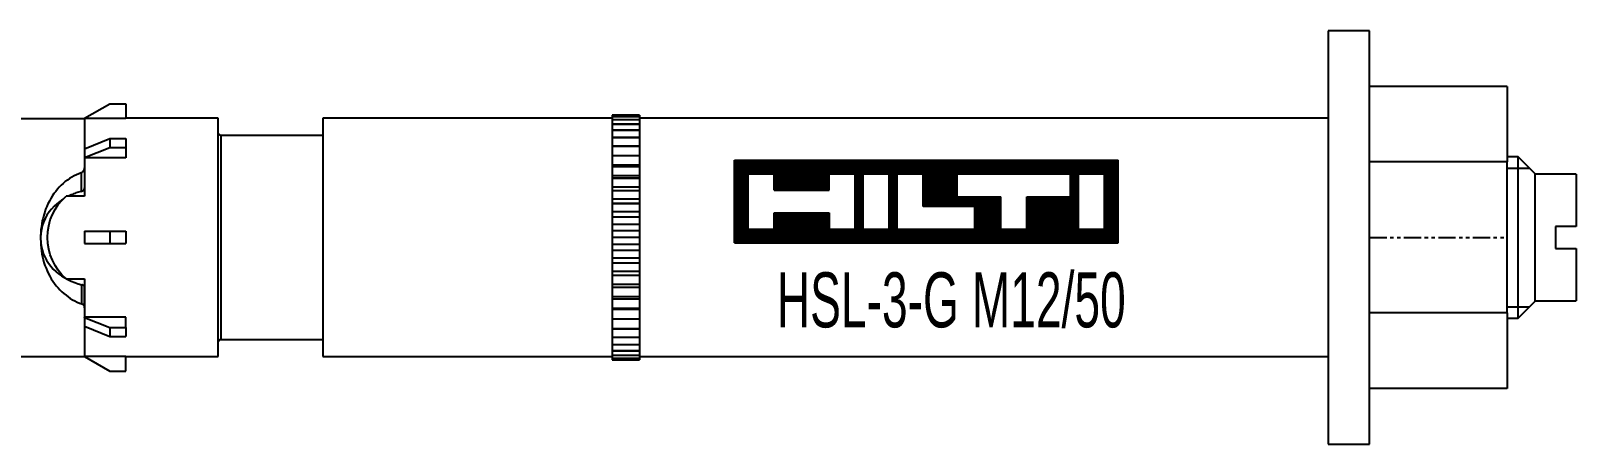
# Model space of a CAD drawing. Header units: millimetres. Extents: x 296 to 4896, y 152 to 3333.
# Drawn here: x 2863.7 to 2975.9, y 1316.5 to 1346.5 of the extents above; entities that cross this region are included whole.
import ezdxf
from ezdxf.enums import TextEntityAlignment as Align

# ---------------------------------------------------------------- set-up
doc = ezdxf.new("R2010")
doc.units = ezdxf.units.MM
doc.linetypes.add('DASHED', pattern=[0.25, 0.15625, -0.09375])
doc.linetypes.add('PHANTOM', pattern=[2.5, 1.25, -0.25, 0.25, -0.25, 0.25, -0.25])
for name, color, linetype in [('1', 1, 'DASHED'), ('10', 1, 'Continuous'), ('150', 7, 'Continuous'), ('3', 4, 'Continuous')]:
    doc.layers.add(name, color=color, linetype=linetype)
doc.styles.get("Standard").update_dxf_attribs({"font": 'arial.ttf'})

# ---------------------------------------------------------------- blocks, each defined once
blk = doc.blocks.new('HSL-3-G M12-50')
at = {"layer": '1', "color": 3, "linetype": 'Continuous'}
for p, q in [((0, 15), (-3, 15)), ((-3, 15), (-3, -15)), ((0, 0), (0, 15)), ((-93.3, 8.65), (-91.48, 9.7)), ((-91.48, 9.7), (-90.3, 9.7)), ((-90.3, 9.7), (-90.3, 8.64)), ((-90.3, 8.64), (-93.3, 8.64)), ((-93.3, 8.64), (-93.3, 6.43)), ((-93.3, 8.62), (-93.3, 5.06)), ((-83.6, 8.65), (-90.3, 8.65)), ((-83.6, 0), (-83.6, 8.65)), ((-55, 8.65), (-76, 8.65)), ((-76, 8.65), (-76, -8.65)), ((-55, 8.89), (-55, 8.89)), ((-53, 8.89), (-55, 8.89)), ((-55, 8.89), (-53, 8.89)), ((-55, 8.89), (-55, 8.78)), ((-55, 8.78), (-53, 8.78)), ((-55, 8.78), (-55, 8.77)), ((-53, 8.77), (-55, 8.77)), ((-55, 8.77), (-55, 8.56)), ((-55, 8.56), (-53, 8.56)), ((-55, 8.56), (-55, 8.55)), ((-53, 8.55), (-55, 8.55)), ((-55, 8.55), (-55, 8.24)), ((-55, 8.23), (-55, 8.22)), ((-55, 8.23), (-53, 8.23)), ((-55, 8.22), (-55, 7.9)), ((-53, 8.22), (-55, 8.22)), ((-53, 8.89), (-53, 8.89)), ((-53, 8.89), (-53, 8.78)), ((-53, 8.78), (-53, 8.77)), ((-53, 8.77), (-53, 8.56)), ((-3, 8.65), (-53, 8.65)), ((-53, 8.56), (-53, 8.55)), ((-53, 8.55), (-53, 8.24)), ((-53, 8.23), (-53, 8.22)), ((-53, 8.22), (-53, 7.9)), ((-93.3, 6.43), (-91.48, 7.18)), ((-91.48, 7.18), (-91.48, 6.54)), ((-91.48, 7.18), (-90.3, 7.18)), ((-90.3, 7.18), (-90.3, 6.54)), ((-76, 7.4), (-83.4, 7.4)), ((-55, 7.8), (-55, 7.78)), ((-55, 7.8), (-53, 7.8)), ((-53, 7.78), (-55, 7.78)), ((-55, 7.78), (-55, 7.45)), ((-55, 7.45), (-55, 7.27)), ((-55, 7.27), (-55, 7.25)), ((-55, 7.27), (-53, 7.27)), ((-53, 7.25), (-55, 7.25)), ((-55, 7.25), (-55, 6.91)), ((-55, 6.91), (-55, 6.64)), ((-53, 7.8), (-53, 7.78)), ((-53, 7.78), (-53, 7.45)), ((-53, 7.45), (-53, 7.27)), ((-53, 7.27), (-53, 7.25)), ((-53, 7.25), (-53, 6.91)), ((-53, 6.91), (-53, 6.64)), ((-93.3, 5.8), (-91.48, 6.54)), ((-93.3, 6.43), (-93.3, 5.8)), ((-93.3, 5.8), (-93.3, 5.79)), ((-90.3, 5.79), (-93.3, 5.79)), ((-93.3, 5.79), (-93.3, 3)), ((-91.48, 6.54), (-90.3, 6.54)), ((-90.3, 6.54), (-90.3, 5.79)), ((-55, 6.64), (-55, 6.63)), ((-55, 6.64), (-53, 6.64)), ((-55, 6.63), (-55, 6.29)), ((-53, 6.63), (-55, 6.63)), ((-55, 6.29), (-55, 5.94)), ((-55, 5.94), (-53, 5.94)), ((-55, 5.94), (-55, 5.92)), ((-55, 5.92), (-55, 5.58)), ((-53, 5.92), (-55, 5.92)), ((-53, 6.64), (-53, 6.63)), ((-53, 6.63), (-53, 6.29)), ((-53, 6.29), (-53, 5.94)), ((-53, 5.94), (-53, 5.92)), ((-53, 5.92), (-53, 5.58)), ((10.8, 5.85), (10, 5.85)), ((12, 4.65), (10.8, 5.85)), ((10.8, 0), (10.8, 5.85)), ((-55, 5.58), (-55, 5.2)), ((-53, 5.24), (-55, 5.24)), ((-55, 5.2), (-55, 5.16)), ((-55, 5.16), (-55, 5.14)), ((-55, 5.16), (-53, 5.16)), ((-55, 5.14), (-55, 4.81)), ((-53, 5.14), (-55, 5.14)), ((-55, 4.81), (-55, 4.39)), ((-53, 5.58), (-53, 5.2)), ((-53, 5.2), (-53, 5.16)), ((-53, 5.16), (-53, 5.14)), ((-53, 5.14), (-53, 4.81)), ((-53, 4.81), (-53, 4.39)), ((10, 5.04), (11.61, 5.04)), ((12, 4.65), (12, -4.65)), ((15, 4.6), (12, 4.6)), ((15, 4.6), (15, 0.8)), ((-53, 4.47), (-55, 4.47)), ((-55, 4.39), (-55, 4.32)), ((-55, 4.32), (-53, 4.32)), ((-55, 4.32), (-55, 4.29)), ((-55, 4.29), (-55, 3.97)), ((-53, 4.29), (-55, 4.29)), ((-55, 3.97), (-55, 3.53)), ((-53, 3.64), (-55, 3.64)), ((-55, 3.53), (-55, 3.42)), ((-55, 3.42), (-53, 3.42)), ((-55, 3.42), (-55, 3.39)), ((-55, 3.39), (-55, 3.09)), ((-53, 3.39), (-55, 3.39)), ((-53, 4.39), (-53, 4.32)), ((-53, 4.32), (-53, 4.29)), ((-53, 4.29), (-53, 3.97)), ((-53, 3.97), (-53, 3.53)), ((-53, 3.53), (-53, 3.42)), ((-53, 3.42), (-53, 3.39)), ((-53, 3.39), (-53, 3.09)), ((-93.3, 3), (-94.65, 3)), ((-55, 3.09), (-55, 2.62)), ((-53, 2.77), (-55, 2.77)), ((-55, 2.62), (-55, 2.48)), ((-55, 2.48), (-55, 2.45)), ((-55, 2.48), (-53, 2.48)), ((-55, 2.45), (-55, 2.16)), ((-53, 2.45), (-55, 2.45)), ((-53, 3.09), (-53, 2.62)), ((-53, 2.62), (-53, 2.48)), ((-53, 2.48), (-53, 2.45)), ((-53, 2.45), (-53, 2.16)), ((-55, 2.16), (-55, 1.68)), ((-53, 1.87), (-55, 1.87)), ((-55, 1.68), (-55, 1.5)), ((-55, 1.5), (-53, 1.5)), ((-55, 1.5), (-55, 1.48)), ((-53, 1.48), (-55, 1.48)), ((-55, 1.48), (-55, 1.21)), ((-55, 1.21), (-55, 0.72)), ((-53, 2.16), (-53, 1.68)), ((-53, 1.68), (-53, 1.5)), ((-53, 1.5), (-53, 1.48)), ((-53, 1.48), (-53, 1.21)), ((-53, 1.21), (-53, 0.72)), ((-93.3, 0.45), (-93.3, 0)), ((-93.3, 0.45), (-91.48, 0.45)), ((-93.3, 0), (-93.3, -0.45)), ((-91.48, 0.45), (-91.48, -0.45)), ((-91.48, 0.45), (-90.3, 0.45)), ((-90.3, 0.45), (-90.3, -0.45)), ((-83.6, -8.65), (-83.6, 0)), ((-53, 0.94), (-55, 0.94)), ((-55, 0.72), (-55, 0.51)), ((-55, 0.51), (-55, 0.49)), ((-55, 0.51), (-53, 0.51)), ((-55, 0.49), (-55, 0.25)), ((-53, 0.49), (-55, 0.49)), ((-55, 0.25), (-55, -0.25)), ((-53, 0), (-55, 0)), ((-53, 0.72), (-53, 0.51)), ((-53, 0.51), (-53, 0.49)), ((-53, 0.49), (-53, 0.25)), ((-53, 0.25), (-53, -0.25)), ((0, -15), (0, 0)), ((10.8, -5.85), (10.8, 0)), ((13.5, 0.8), (13.5, -0.8)), ((15, 0.8), (13.5, 0.8)), ((-93.3, -0.45), (-91.48, -0.45)), ((-91.48, -0.45), (-90.3, -0.45)), ((-55, -0.25), (-55, -0.49)), ((-55, -0.49), (-53, -0.49)), ((-55, -0.49), (-55, -0.51)), ((-53, -0.51), (-55, -0.51)), ((-55, -0.51), (-55, -0.72)), ((-55, -0.72), (-55, -1.21)), ((-53, -0.94), (-55, -0.94)), ((-53, -0.25), (-53, -0.49)), ((-53, -0.49), (-53, -0.51)), ((-53, -0.51), (-53, -0.72)), ((-53, -0.72), (-53, -1.21)), ((13.5, -0.8), (15, -0.8)), ((15, -0.8), (15, -4.6)), ((-55, -1.21), (-55, -1.48)), ((-55, -1.48), (-55, -1.5)), ((-55, -1.48), (-53, -1.48)), ((-55, -1.5), (-55, -1.68)), ((-53, -1.5), (-55, -1.5)), ((-55, -1.68), (-55, -2.16)), ((-53, -1.87), (-55, -1.87)), ((-55, -2.16), (-55, -2.45)), ((-53, -1.21), (-53, -1.48)), ((-53, -1.48), (-53, -1.5)), ((-53, -1.5), (-53, -1.68)), ((-53, -1.68), (-53, -2.16)), ((-53, -2.16), (-53, -2.45)), ((-94.65, -3), (-93.3, -3)), ((-93.3, -3), (-93.3, -5.79)), ((-55, -2.45), (-53, -2.45)), ((-55, -2.45), (-55, -2.48)), ((-53, -2.48), (-55, -2.48)), ((-55, -2.48), (-55, -2.62)), ((-55, -2.62), (-55, -3.09)), ((-53, -2.77), (-55, -2.77)), ((-55, -3.09), (-55, -3.39)), ((-53, -2.45), (-53, -2.48)), ((-53, -2.48), (-53, -2.62)), ((-53, -2.62), (-53, -3.09)), ((-53, -3.09), (-53, -3.39)), ((-55, -3.39), (-55, -3.42)), ((-55, -3.39), (-53, -3.39)), ((-55, -3.42), (-55, -3.53)), ((-53, -3.42), (-55, -3.42)), ((-55, -3.53), (-55, -3.97)), ((-53, -3.64), (-55, -3.64)), ((-55, -3.97), (-55, -4.29)), ((-55, -4.29), (-55, -4.32)), ((-55, -4.29), (-53, -4.29)), ((-53, -4.32), (-55, -4.32)), ((-55, -4.32), (-55, -4.39)), ((-55, -4.39), (-55, -4.81)), ((-53, -4.47), (-55, -4.47)), ((-53, -3.39), (-53, -3.42)), ((-53, -3.42), (-53, -3.53)), ((-53, -3.53), (-53, -3.97)), ((-53, -3.97), (-53, -4.29)), ((-53, -4.29), (-53, -4.32)), ((-53, -4.32), (-53, -4.39)), ((-53, -4.39), (-53, -4.81)), ((-93.3, -5.1), (-93.3, -8.65)), ((-55, -4.81), (-55, -5.14)), ((-55, -5.14), (-55, -5.16)), ((-55, -5.14), (-53, -5.14)), ((-55, -5.16), (-55, -5.2)), ((-53, -5.16), (-55, -5.16)), ((-55, -5.2), (-55, -5.58)), ((-53, -5.24), (-55, -5.24)), ((-55, -5.58), (-55, -5.92)), ((-53, -4.81), (-53, -5.14)), ((-53, -5.14), (-53, -5.16)), ((-53, -5.16), (-53, -5.2)), ((-53, -5.2), (-53, -5.58)), ((-53, -5.58), (-53, -5.92)), ((10, -5.04), (11.61, -5.04)), ((10.8, -5.85), (12, -4.65)), ((12, -4.6), (15, -4.6)), ((-93.3, -5.8), (-93.3, -5.79)), ((-90.3, -5.79), (-93.3, -5.79)), ((-93.3, -5.8), (-91.48, -6.54)), ((-93.3, -5.8), (-93.3, -6.43)), ((-93.3, -6.43), (-93.3, -8.64)), ((-93.3, -6.43), (-91.48, -7.18)), ((-91.48, -6.54), (-91.48, -7.18)), ((-91.48, -6.54), (-90.3, -6.54)), ((-90.3, -6.54), (-90.3, -5.79)), ((-90.3, -6.54), (-90.3, -7.18)), ((-55, -5.92), (-55, -5.94)), ((-55, -5.92), (-53, -5.92)), ((-55, -5.94), (-55, -6.29)), ((-53, -5.94), (-55, -5.94)), ((-55, -6.29), (-55, -6.63)), ((-55, -6.63), (-55, -6.64)), ((-55, -6.63), (-53, -6.63)), ((-53, -6.64), (-55, -6.64)), ((-55, -6.64), (-55, -6.91)), ((-53, -5.92), (-53, -5.94)), ((-53, -5.94), (-53, -6.29)), ((-53, -6.29), (-53, -6.63)), ((-53, -6.63), (-53, -6.64)), ((-53, -6.64), (-53, -6.91)), ((10, -5.85), (10.8, -5.85)), ((-91.48, -7.18), (-90.3, -7.18)), ((-83.4, -7.4), (-76, -7.4)), ((-55, -6.91), (-55, -7.25)), ((-55, -7.25), (-53, -7.25)), ((-55, -7.25), (-55, -7.27)), ((-53, -7.27), (-55, -7.27)), ((-55, -7.27), (-55, -7.45)), ((-55, -7.45), (-55, -7.78)), ((-55, -7.78), (-53, -7.78)), ((-55, -7.78), (-55, -7.8)), ((-53, -7.8), (-55, -7.8)), ((-53, -6.91), (-53, -7.25)), ((-53, -7.25), (-53, -7.27)), ((-53, -7.27), (-53, -7.45)), ((-53, -7.45), (-53, -7.78)), ((-53, -7.78), (-53, -7.8)), ((-123.3, -8.65), (-93.3, -8.65)), ((-93.3, -8.65), (-93.3, -8.64)), ((-90.3, -8.64), (-93.3, -8.64)), ((-93.3, -8.65), (-91.48, -9.7)), ((-90.3, -9.7), (-90.3, -8.64)), ((-90.3, -8.65), (-83.6, -8.65)), ((-76, -8.65), (-55, -8.65)), ((-55, -7.9), (-55, -8.22)), ((-55, -8.22), (-53, -8.22)), ((-55, -8.22), (-55, -8.23)), ((-53, -8.23), (-55, -8.23)), ((-55, -8.24), (-55, -8.55)), ((-55, -8.55), (-53, -8.55)), ((-55, -8.55), (-55, -8.56)), ((-53, -8.56), (-55, -8.56)), ((-55, -8.56), (-55, -8.77)), ((-55, -8.77), (-55, -8.78)), ((-55, -8.77), (-53, -8.77)), ((-55, -8.78), (-55, -8.89)), ((-53, -8.78), (-55, -8.78)), ((-55, -8.89), (-53, -8.89)), ((-53, -8.89), (-55, -8.89)), ((-55, -8.89), (-55, -8.89)), ((-53, -7.9), (-53, -8.22)), ((-53, -8.22), (-53, -8.23)), ((-53, -8.24), (-53, -8.55)), ((-53, -8.55), (-53, -8.56)), ((-53, -8.56), (-53, -8.77)), ((-53, -8.65), (-3, -8.65)), ((-53, -8.77), (-53, -8.78)), ((-53, -8.78), (-53, -8.89)), ((-53, -8.89), (-53, -8.89)), ((-91.48, -9.7), (-90.3, -9.7)), ((-3, -15), (0, -15))]:
    blk.add_line(p, q, dxfattribs=at)
at = {"layer": '1', "color": 1, "linetype": 'Continuous'}
blk.add_line((-83.4, 7.4), (-83.4, -7.4), dxfattribs=at)
at = {"layer": '1', "color": 3, "linetype": 'Continuous'}
for points in [[(-93.3, 8.62, 0), (-97.1, 8.62, 0), (-100.9, 8.62, 0)], [(-55, 8.24, 0), (-55, 8.24, 0), (-55, 8.23, 0)], [(-55, 7.9, 0), (-55, 7.85, 0), (-55, 7.8, 0)], [(-53, 8.24, 0), (-53, 8.24, 0), (-53, 8.23, 0)], [(-53, 7.9, 0), (-53, 7.85, 0), (-53, 7.8, 0)], [(-93.56, 4.7, 0), (-93.73, 4.63, 0), (-93.9, 4.55, 0), (-94.07, 4.47, 0), (-94.23, 4.38, 0), (-94.39, 4.28, 0), (-94.54, 4.17, 0), (-94.7, 4.06, 0), (-94.85, 3.93, 0), (-95, 3.79, 0), (-95.14, 3.65, 0), (-95.27, 3.5, 0), (-95.4, 3.34, 0), (-95.53, 3.18, 0), (-95.65, 3, 0), (-95.76, 2.82, 0), (-95.86, 2.64, 0), (-95.96, 2.45, 0), (-96.05, 2.25, 0), (-96.13, 2.05, 0), (-96.2, 1.84, 0), (-96.27, 1.63, 0), (-96.32, 1.41, 0), (-96.37, 1.2, 0), (-96.41, 0.99, 0), (-96.44, 0.77, 0), (-96.47, 0.56, 0), (-96.49, 0.34, 0), (-96.5, 0.12, 0), (-96.5, -0.1, 0), (-96.49, -0.32, 0), (-96.48, -0.54, 0), (-96.46, -0.76, 0), (-96.43, -0.97, 0), (-96.4, -1.19, 0), (-96.36, -1.4, 0), (-96.31, -1.61, 0), (-96.25, -1.82, 0), (-96.18, -2.03, 0), (-96.1, -2.23, 0), (-96.02, -2.43, 0), (-95.93, -2.63, 0), (-95.83, -2.82, 0), (-95.72, -3, 0), (-95.61, -3.18, 0), (-95.49, -3.35, 0), (-95.36, -3.51, 0), (-95.23, -3.66, 0), (-95.09, -3.81, 0), (-94.95, -3.95, 0), (-94.8, -4.08, 0), (-94.64, -4.2, 0), (-94.49, -4.32, 0), (-94.34, -4.42, 0), (-94.18, -4.52, 0), (-94.01, -4.6, 0), (-93.84, -4.69, 0), (-93.67, -4.76, 0), (-93.5, -4.83, 0)], [(-93.56, 4.7, 0), (-93.52, 4.72, 0), (-93.48, 4.74, 0), (-93.45, 4.76, 0), (-93.42, 4.79, 0), (-93.39, 4.82, 0), (-93.37, 4.85, 0), (-93.35, 4.89, 0), (-93.33, 4.92, 0), (-93.32, 4.95, 0), (-93.31, 4.99, 0), (-93.3, 5.03, 0), (-93.3, 5.06, 0)], [(-93.3, 5.06, 0), (-93.3, 4.33, 0), (-93.3, 3.6, 0)], [(-93.56, 3.34, 0), (-93.5, 3.36, 0), (-93.45, 3.38, 0), (-93.41, 3.41, 0), (-93.37, 3.44, 0), (-93.34, 3.48, 0), (-93.32, 3.52, 0), (-93.3, 3.56, 0), (-93.3, 3.6, 0)], [(-94.87, 2.78, 0), (-95.1, 2.62, 0), (-95.32, 2.45, 0), (-95.52, 2.27, 0), (-95.71, 2.06, 0), (-95.88, 1.85, 0), (-96.04, 1.62, 0), (-96.17, 1.37, 0), (-96.28, 1.11, 0), (-96.37, 0.84, 0), (-96.44, 0.57, 0), (-96.48, 0.28, 0), (-96.5, 0, 0)], [(-94.65, -3, 0), (-94.95, -2.71, 0), (-95.21, -2.38, 0), (-95.44, -2.03, 0), (-95.64, -1.66, 0), (-95.8, -1.26, 0), (-95.91, -0.85, 0), (-95.98, -0.43, 0), (-96, 0, 0), (-95.98, 0.43, 0), (-95.91, 0.85, 0), (-95.79, 1.27, 0), (-95.64, 1.66, 0), (-95.44, 2.04, 0), (-95.21, 2.39, 0), (-94.94, 2.71, 0), (-94.65, 3, 0)], [(-93.56, 3.34, 0), (-93.65, 3.32, 0), (-93.74, 3.29, 0), (-93.83, 3.26, 0), (-93.93, 3.23, 0), (-94.02, 3.2, 0), (-94.11, 3.16, 0), (-94.19, 3.13, 0), (-94.28, 3.09, 0), (-94.37, 3.05, 0), (-94.46, 3.01, 0)], [(-96.5, -0.08, 0), (-96.48, -0.36, 0), (-96.45, -0.63, 0), (-96.38, -0.9, 0), (-96.3, -1.16, 0), (-96.19, -1.41, 0), (-96.07, -1.65, 0), (-95.92, -1.87, 0), (-95.76, -2.09, 0), (-95.58, -2.29, 0), (-95.39, -2.47, 0), (-95.19, -2.64, 0), (-94.97, -2.79, 0), (-94.74, -2.93, 0), (-94.51, -3.06, 0), (-94.27, -3.17, 0), (-94.02, -3.27, 0), (-93.76, -3.36, 0), (-93.5, -3.43, 0)], [(-93.3, -3.62, 0), (-93.3, -3.6, 0), (-93.31, -3.58, 0), (-93.32, -3.55, 0), (-93.33, -3.53, 0), (-93.35, -3.51, 0), (-93.38, -3.49, 0), (-93.4, -3.47, 0), (-93.43, -3.46, 0), (-93.46, -3.44, 0), (-93.5, -3.43, 0)], [(-93.3, -5.1, 0), (-93.3, -4.36, 0), (-93.3, -3.62, 0)], [(-93.3, -5.1, 0), (-93.3, -5.07, 0), (-93.31, -5.04, 0), (-93.31, -5.02, 0), (-93.32, -4.99, 0), (-93.33, -4.96, 0), (-93.35, -4.94, 0), (-93.37, -4.92, 0), (-93.39, -4.89, 0), (-93.41, -4.87, 0), (-93.44, -4.86, 0), (-93.47, -4.84, 0), (-93.5, -4.83, 0)], [(-55, -7.8, 0), (-55, -7.85, 0), (-55, -7.9, 0)], [(-53, -7.8, 0), (-53, -7.85, 0), (-53, -7.9, 0)], [(-55, -8.23, 0), (-55, -8.24, 0), (-55, -8.24, 0)], [(-53, -8.23, 0), (-53, -8.24, 0), (-53, -8.24, 0)]]:
    blk.add_polyline3d(points, dxfattribs=at)
at = {"layer": '1', "color": 1, "linetype": 'Continuous'}
for points in [[(-93.56, 4.7, 0), (-93.56, 4.02, 0), (-93.56, 3.34, 0)], [(-93.5, -4.83, 0), (-93.5, -4.13, 0), (-93.5, -3.43, 0)]]:
    blk.add_polyline3d(points, dxfattribs=at)
at = {"layer": '1', "color": 3, "linetype": 'Continuous', "extrusion": (0, 0, -1)}
for centre, start, end in [((83.4, 7.6), 270, 0), ((83.4, -7.6), 0, 90)]:
    blk.add_arc(centre, 0.2, start, end, dxfattribs=at)
at = {"layer": '10'}
for p, q in [((-46.12, -0.39), (-46.12, 5.61)), ((-46.12, 5.61), (-18.24, 5.61)), ((-46.07, 5.61), (-46.07, -0.39)), ((-45.97, -0.39), (-45.97, 5.61)), ((-45.87, 5.61), (-45.87, -0.39)), ((-45.77, -0.39), (-45.77, 5.61)), ((-45.67, 5.61), (-45.67, -0.39)), ((-45.57, -0.39), (-45.57, 5.61)), ((-45.47, 5.61), (-45.47, -0.39)), ((-45.37, -0.39), (-45.37, 5.61)), ((-45.27, 5.61), (-45.27, -0.39)), ((-45.17, -0.39), (-45.17, 5.61)), ((-45.12, 0.61), (-45.12, 4.61)), ((-45.12, 4.61), (-43.24, 4.61)), ((-45.07, 5.61), (-45.07, 4.61)), ((-44.97, 4.61), (-44.97, 5.61)), ((-44.87, 5.61), (-44.87, 4.61)), ((-44.77, 4.61), (-44.77, 5.61)), ((-44.67, 5.61), (-44.67, 4.61)), ((-44.57, 4.61), (-44.57, 5.61)), ((-44.47, 5.61), (-44.47, 4.61)), ((-44.37, 4.61), (-44.37, 5.61)), ((-44.27, 5.61), (-44.27, 4.61)), ((-44.17, 4.61), (-44.17, 5.61)), ((-44.07, 5.61), (-44.07, 4.61)), ((-43.97, 4.61), (-43.97, 5.61)), ((-43.87, 5.61), (-43.87, 4.61)), ((-43.77, 4.61), (-43.77, 5.61)), ((-43.67, 5.61), (-43.67, 4.61)), ((-43.57, 4.61), (-43.57, 5.61)), ((-43.47, 5.61), (-43.47, 4.61)), ((-43.37, 4.61), (-43.37, 5.61)), ((-43.27, 5.61), (-43.27, 4.61)), ((-43.24, 3.43), (-43.24, 4.61)), ((-43.17, 3.43), (-43.17, 5.61)), ((-43.07, 5.61), (-43.07, 3.43)), ((-42.97, 3.43), (-42.97, 5.61)), ((-42.87, 5.61), (-42.87, 3.43)), ((-42.77, 3.43), (-42.77, 5.61)), ((-42.67, 5.61), (-42.67, 3.43)), ((-42.57, 3.43), (-42.57, 5.61)), ((-42.47, 5.61), (-42.47, 3.43)), ((-42.37, 3.43), (-42.37, 5.61)), ((-42.27, 5.61), (-42.27, 3.43)), ((-42.17, 3.43), (-42.17, 5.61)), ((-42.07, 5.61), (-42.07, 3.43)), ((-41.97, 3.43), (-41.97, 5.61)), ((-41.87, 5.61), (-41.87, 3.43)), ((-41.77, 3.43), (-41.77, 5.61)), ((-41.67, 5.61), (-41.67, 3.43)), ((-41.57, 3.43), (-41.57, 5.61)), ((-41.47, 5.61), (-41.47, 3.43)), ((-41.37, 3.43), (-41.37, 5.61)), ((-41.27, 5.61), (-41.27, 3.43)), ((-41.17, 3.43), (-41.17, 5.61)), ((-41.07, 5.61), (-41.07, 3.43)), ((-40.97, 3.43), (-40.97, 5.61)), ((-40.87, 5.61), (-40.87, 3.43)), ((-40.77, 3.43), (-40.77, 5.61)), ((-40.67, 5.61), (-40.67, 3.43)), ((-40.57, 3.43), (-40.57, 5.61)), ((-40.47, 5.61), (-40.47, 3.43)), ((-40.37, 3.43), (-40.37, 5.61)), ((-40.27, 5.61), (-40.27, 3.43)), ((-40.17, 3.43), (-40.17, 5.61)), ((-40.07, 5.61), (-40.07, 3.43)), ((-39.97, 3.43), (-39.97, 5.61)), ((-39.87, 5.61), (-39.87, 3.43)), ((-39.77, 3.43), (-39.77, 5.61)), ((-39.67, 5.61), (-39.67, 3.43)), ((-39.57, 3.43), (-39.57, 5.61)), ((-39.47, 5.61), (-39.47, 3.43)), ((-39.37, 3.43), (-39.37, 5.61)), ((-39.27, 5.61), (-39.27, 3.43)), ((-39.24, 4.61), (-37.36, 4.61)), ((-39.24, 3.43), (-39.24, 4.61)), ((-39.17, 4.61), (-39.17, 5.61)), ((-39.07, 5.61), (-39.07, 4.61)), ((-38.97, 4.61), (-38.97, 5.61)), ((-38.87, 5.61), (-38.87, 4.61)), ((-38.77, 4.61), (-38.77, 5.61)), ((-38.67, 5.61), (-38.67, 4.61)), ((-38.57, 4.61), (-38.57, 5.61)), ((-38.47, 5.61), (-38.47, 4.61)), ((-38.37, 4.61), (-38.37, 5.61)), ((-38.27, 5.61), (-38.27, 4.61)), ((-38.17, 4.61), (-38.17, 5.61)), ((-38.07, 5.61), (-38.07, 4.61)), ((-37.97, 4.61), (-37.97, 5.61)), ((-37.87, 5.61), (-37.87, 4.61)), ((-37.77, 4.61), (-37.77, 5.61)), ((-37.67, 5.61), (-37.67, 4.61)), ((-37.57, 4.61), (-37.57, 5.61)), ((-37.47, 5.61), (-37.47, 4.61)), ((-37.37, 4.61), (-37.37, 5.61)), ((-37.36, 0.61), (-37.36, 4.61)), ((-37.27, 5.61), (-37.27, -0.39)), ((-37.17, -0.39), (-37.17, 5.61)), ((-37.07, 5.61), (-37.07, -0.39)), ((-36.97, -0.39), (-36.97, 5.61)), ((-36.87, 5.61), (-36.87, -0.39)), ((-36.77, 4.61), (-36.77, 5.61)), ((-36.77, 4.61), (-34.89, 4.61)), ((-36.77, 0.61), (-36.77, 4.61)), ((-36.67, 5.61), (-36.67, 4.61)), ((-36.57, 4.61), (-36.57, 5.61)), ((-36.47, 5.61), (-36.47, 4.61)), ((-36.37, 4.61), (-36.37, 5.61)), ((-36.27, 5.61), (-36.27, 4.61)), ((-36.17, 4.61), (-36.17, 5.61)), ((-36.07, 5.61), (-36.07, 4.61)), ((-35.97, 4.61), (-35.97, 5.61)), ((-35.87, 5.61), (-35.87, 4.61)), ((-35.77, 4.61), (-35.77, 5.61)), ((-35.67, 5.61), (-35.67, 4.61)), ((-35.57, 4.61), (-35.57, 5.61)), ((-35.47, 5.61), (-35.47, 4.61)), ((-35.37, 4.61), (-35.37, 5.61)), ((-35.27, 5.61), (-35.27, 4.61)), ((-35.17, 4.61), (-35.17, 5.61)), ((-35.07, 5.61), (-35.07, 4.61)), ((-34.97, 4.61), (-34.97, 5.61)), ((-34.89, 0.61), (-34.89, 4.61)), ((-34.87, 5.61), (-34.87, -0.39)), ((-34.77, -0.39), (-34.77, 5.61)), ((-34.67, 5.61), (-34.67, -0.39)), ((-34.57, -0.39), (-34.57, 5.61)), ((-34.47, 5.61), (-34.47, -0.39)), ((-34.37, -0.39), (-34.37, 5.61)), ((-34.3, 4.61), (-32.42, 4.61)), ((-34.3, 0.61), (-34.3, 4.61)), ((-34.27, 5.61), (-34.27, 4.61)), ((-34.17, 4.61), (-34.17, 5.61)), ((-34.07, 5.61), (-34.07, 4.61)), ((-33.97, 4.61), (-33.97, 5.61)), ((-33.87, 5.61), (-33.87, 4.61)), ((-33.77, 4.61), (-33.77, 5.61)), ((-33.67, 5.61), (-33.67, 4.61)), ((-33.57, 4.61), (-33.57, 5.61)), ((-33.47, 5.61), (-33.47, 4.61)), ((-33.37, 4.61), (-33.37, 5.61)), ((-33.27, 5.61), (-33.27, 4.61)), ((-33.17, 4.61), (-33.17, 5.61)), ((-33.07, 5.61), (-33.07, 4.61)), ((-32.97, 4.61), (-32.97, 5.61)), ((-32.87, 5.61), (-32.87, 4.61)), ((-32.77, 4.61), (-32.77, 5.61)), ((-32.67, 5.61), (-32.67, 4.61)), ((-32.57, 4.61), (-32.57, 5.61)), ((-32.47, 5.61), (-32.47, 4.61)), ((-32.42, 2.26), (-32.42, 4.61)), ((-32.37, 2.26), (-32.37, 5.61)), ((-32.27, 5.61), (-32.27, 2.26)), ((-32.17, 2.26), (-32.17, 5.61)), ((-32.07, 5.61), (-32.07, 2.26)), ((-31.97, 2.26), (-31.97, 5.61)), ((-31.87, 5.61), (-31.87, 2.26)), ((-31.77, 2.26), (-31.77, 5.61)), ((-31.67, 5.61), (-31.67, 2.26)), ((-31.57, 2.26), (-31.57, 5.61)), ((-31.47, 5.61), (-31.47, 2.26)), ((-31.37, 2.26), (-31.37, 5.61)), ((-31.27, 5.61), (-31.27, 2.26)), ((-31.17, 2.26), (-31.17, 5.61)), ((-31.07, 5.61), (-31.07, 2.26)), ((-30.97, 2.26), (-30.97, 5.61)), ((-30.87, 5.61), (-30.87, 2.26)), ((-30.77, 2.26), (-30.77, 5.61)), ((-30.67, 5.61), (-30.67, 2.26)), ((-30.57, 2.26), (-30.57, 5.61)), ((-30.47, 5.61), (-30.47, 2.26)), ((-30.37, 2.26), (-30.37, 5.61)), ((-30.27, 5.61), (-30.27, 2.26)), ((-30.17, 2.26), (-30.17, 5.61)), ((-30.07, 5.61), (-30.07, 2.26)), ((-29.97, 2.26), (-29.97, 5.61)), ((-29.95, 4.61), (-21.71, 4.61)), ((-29.95, 2.96), (-29.95, 4.61)), ((-29.87, 5.61), (-29.87, 4.61)), ((-29.77, 4.61), (-29.77, 5.61)), ((-29.67, 5.61), (-29.67, 4.61)), ((-29.57, 4.61), (-29.57, 5.61)), ((-29.47, 5.61), (-29.47, 4.61)), ((-29.37, 4.61), (-29.37, 5.61)), ((-29.27, 5.61), (-29.27, 4.61)), ((-29.17, 4.61), (-29.17, 5.61)), ((-29.07, 5.61), (-29.07, 4.61)), ((-28.97, 4.61), (-28.97, 5.61)), ((-28.87, 5.61), (-28.87, 4.61)), ((-28.77, 4.61), (-28.77, 5.61)), ((-28.67, 5.61), (-28.67, 4.61)), ((-28.57, 4.61), (-28.57, 5.61)), ((-28.47, 5.61), (-28.47, 4.61)), ((-28.37, 4.61), (-28.37, 5.61)), ((-28.27, 5.61), (-28.27, 4.61)), ((-28.17, 4.61), (-28.17, 5.61)), ((-28.07, 5.61), (-28.07, 4.61)), ((-27.97, 4.61), (-27.97, 5.61)), ((-27.87, 5.61), (-27.87, 4.61)), ((-27.77, 4.61), (-27.77, 5.61)), ((-27.67, 5.61), (-27.67, 4.61)), ((-27.57, 4.61), (-27.57, 5.61)), ((-27.47, 5.61), (-27.47, 4.61)), ((-27.37, 4.61), (-27.37, 5.61)), ((-27.27, 5.61), (-27.27, 4.61)), ((-27.17, 4.61), (-27.17, 5.61)), ((-27.07, 5.61), (-27.07, 4.61)), ((-26.97, 4.61), (-26.97, 5.61)), ((-26.87, 5.61), (-26.87, 4.61)), ((-26.77, 4.61), (-26.77, 5.61)), ((-26.67, 5.61), (-26.67, 4.61)), ((-26.57, 4.61), (-26.57, 5.61)), ((-26.47, 5.61), (-26.47, 4.61)), ((-26.37, 4.61), (-26.37, 5.61)), ((-26.27, 5.61), (-26.27, 4.61)), ((-26.17, 4.61), (-26.17, 5.61)), ((-26.07, 5.61), (-26.07, 4.61)), ((-25.97, 4.61), (-25.97, 5.61)), ((-25.87, 5.61), (-25.87, 4.61)), ((-25.77, 4.61), (-25.77, 5.61)), ((-25.67, 5.61), (-25.67, 4.61)), ((-25.57, 4.61), (-25.57, 5.61)), ((-25.47, 5.61), (-25.47, 4.61)), ((-25.37, 4.61), (-25.37, 5.61)), ((-25.27, 5.61), (-25.27, 4.61)), ((-25.17, 4.61), (-25.17, 5.61)), ((-25.07, 5.61), (-25.07, 4.61)), ((-24.97, 4.61), (-24.97, 5.61)), ((-24.87, 5.61), (-24.87, 4.61)), ((-24.77, 4.61), (-24.77, 5.61)), ((-24.67, 5.61), (-24.67, 4.61)), ((-24.57, 4.61), (-24.57, 5.61)), ((-24.47, 5.61), (-24.47, 4.61)), ((-24.37, 4.61), (-24.37, 5.61)), ((-24.27, 5.61), (-24.27, 4.61)), ((-24.17, 4.61), (-24.17, 5.61)), ((-24.07, 5.61), (-24.07, 4.61)), ((-23.97, 4.61), (-23.97, 5.61)), ((-23.87, 5.61), (-23.87, 4.61)), ((-23.77, 4.61), (-23.77, 5.61)), ((-23.67, 5.61), (-23.67, 4.61)), ((-23.57, 4.61), (-23.57, 5.61)), ((-23.47, 5.61), (-23.47, 4.61)), ((-23.37, 4.61), (-23.37, 5.61)), ((-23.27, 5.61), (-23.27, 4.61)), ((-23.17, 4.61), (-23.17, 5.61)), ((-23.07, 5.61), (-23.07, 4.61)), ((-22.97, 4.61), (-22.97, 5.61)), ((-22.87, 5.61), (-22.87, 4.61)), ((-22.77, 4.61), (-22.77, 5.61)), ((-22.67, 5.61), (-22.67, 4.61)), ((-22.57, 4.61), (-22.57, 5.61)), ((-22.47, 5.61), (-22.47, 4.61)), ((-22.37, 4.61), (-22.37, 5.61)), ((-22.27, 5.61), (-22.27, 4.61)), ((-22.17, 4.61), (-22.17, 5.61)), ((-22.07, 5.61), (-22.07, 4.61)), ((-21.97, 4.61), (-21.97, 5.61)), ((-21.87, 5.61), (-21.87, 4.61)), ((-21.77, 4.61), (-21.77, 5.61)), ((-21.71, 2.96), (-21.71, 4.61)), ((-21.67, 5.61), (-21.67, -0.39)), ((-21.57, -0.39), (-21.57, 5.61)), ((-21.47, 5.61), (-21.47, -0.39)), ((-21.37, -0.39), (-21.37, 5.61)), ((-21.27, 5.61), (-21.27, -0.39)), ((-21.17, -0.39), (-21.17, 5.61)), ((-21.12, 4.61), (-19.24, 4.61)), ((-21.12, 0.61), (-21.12, 4.61)), ((-21.07, 5.61), (-21.07, 4.61)), ((-20.97, 4.61), (-20.97, 5.61)), ((-20.87, 5.61), (-20.87, 4.61)), ((-20.77, 4.61), (-20.77, 5.61)), ((-20.67, 5.61), (-20.67, 4.61)), ((-20.57, 4.61), (-20.57, 5.61)), ((-20.47, 5.61), (-20.47, 4.61)), ((-20.37, 4.61), (-20.37, 5.61)), ((-20.27, 5.61), (-20.27, 4.61)), ((-20.17, 4.61), (-20.17, 5.61)), ((-20.07, 5.61), (-20.07, 4.61)), ((-19.97, 4.61), (-19.97, 5.61)), ((-19.87, 5.61), (-19.87, 4.61)), ((-19.77, 4.61), (-19.77, 5.61)), ((-19.67, 5.61), (-19.67, 4.61)), ((-19.57, 4.61), (-19.57, 5.61)), ((-19.47, 5.61), (-19.47, 4.61)), ((-19.37, 4.61), (-19.37, 5.61)), ((-19.27, 5.61), (-19.27, 4.61)), ((-19.24, 0.61), (-19.24, 4.61)), ((-19.17, -0.39), (-19.17, 5.61)), ((-19.07, 5.61), (-19.07, -0.39)), ((-18.97, -0.39), (-18.97, 5.61)), ((-18.87, 5.61), (-18.87, -0.39)), ((-18.77, -0.39), (-18.77, 5.61)), ((-18.67, 5.61), (-18.67, -0.39)), ((-18.57, -0.39), (-18.57, 5.61)), ((-18.47, 5.61), (-18.47, -0.39)), ((-18.37, -0.39), (-18.37, 5.61)), ((-18.27, 5.61), (-18.27, -0.39)), ((-18.24, -0.39), (-18.24, 5.61)), ((-43.24, 3.43), (-39.24, 3.43)), ((-28.65, 2.26), (-32.42, 2.26)), ((-29.95, 2.96), (-26.77, 2.96)), ((-29.87, 2.96), (-29.87, 2.26)), ((-29.77, 2.26), (-29.77, 2.96)), ((-29.67, 2.96), (-29.67, 2.26)), ((-29.57, 2.26), (-29.57, 2.96)), ((-29.47, 2.96), (-29.47, 2.26)), ((-29.37, 2.26), (-29.37, 2.96)), ((-29.27, 2.96), (-29.27, 2.26)), ((-29.17, 2.26), (-29.17, 2.96)), ((-29.07, 2.96), (-29.07, 2.26)), ((-28.97, 2.26), (-28.97, 2.96)), ((-28.87, 2.96), (-28.87, 2.26)), ((-28.77, 2.26), (-28.77, 2.96)), ((-28.67, 2.96), (-28.67, 2.26)), ((-28.65, 0.61), (-28.65, 2.26)), ((-28.57, -0.39), (-28.57, 2.96)), ((-28.47, 2.96), (-28.47, -0.39)), ((-28.37, -0.39), (-28.37, 2.96)), ((-28.27, 2.96), (-28.27, -0.39)), ((-28.17, -0.39), (-28.17, 2.96)), ((-28.07, 2.96), (-28.07, -0.39)), ((-27.97, -0.39), (-27.97, 2.96)), ((-27.87, 2.96), (-27.87, -0.39)), ((-27.77, -0.39), (-27.77, 2.96)), ((-27.67, 2.96), (-27.67, -0.39)), ((-27.57, -0.39), (-27.57, 2.96)), ((-27.47, 2.96), (-27.47, -0.39)), ((-27.37, -0.39), (-27.37, 2.96)), ((-27.27, 2.96), (-27.27, -0.39)), ((-27.17, -0.39), (-27.17, 2.96)), ((-27.07, 2.96), (-27.07, -0.39)), ((-26.97, -0.39), (-26.97, 2.96)), ((-26.87, 2.96), (-26.87, -0.39)), ((-26.77, 0.61), (-26.77, 2.96)), ((-24.89, 0.61), (-24.89, 2.96)), ((-24.89, 2.96), (-21.71, 2.96)), ((-24.87, 2.96), (-24.87, -0.39)), ((-24.77, -0.39), (-24.77, 2.96)), ((-24.67, 2.96), (-24.67, -0.39)), ((-24.57, -0.39), (-24.57, 2.96)), ((-24.47, 2.96), (-24.47, -0.39)), ((-24.37, -0.39), (-24.37, 2.96)), ((-24.27, 2.96), (-24.27, -0.39)), ((-24.17, -0.39), (-24.17, 2.96)), ((-24.07, 2.96), (-24.07, -0.39)), ((-23.97, -0.39), (-23.97, 2.96)), ((-23.87, 2.96), (-23.87, -0.39)), ((-23.77, -0.39), (-23.77, 2.96)), ((-23.67, 2.96), (-23.67, -0.39)), ((-23.57, -0.39), (-23.57, 2.96)), ((-23.47, 2.96), (-23.47, -0.39)), ((-23.37, -0.39), (-23.37, 2.96)), ((-23.27, 2.96), (-23.27, -0.39)), ((-23.17, -0.39), (-23.17, 2.96)), ((-23.07, 2.96), (-23.07, -0.39)), ((-22.97, -0.39), (-22.97, 2.96)), ((-22.87, 2.96), (-22.87, -0.39)), ((-22.77, -0.39), (-22.77, 2.96)), ((-22.67, 2.96), (-22.67, -0.39)), ((-22.57, -0.39), (-22.57, 2.96)), ((-22.47, 2.96), (-22.47, -0.39)), ((-22.37, -0.39), (-22.37, 2.96)), ((-22.27, 2.96), (-22.27, -0.39)), ((-22.17, -0.39), (-22.17, 2.96)), ((-22.07, 2.96), (-22.07, -0.39)), ((-21.97, -0.39), (-21.97, 2.96)), ((-21.87, 2.96), (-21.87, -0.39)), ((-21.77, -0.39), (-21.77, 2.96)), ((-43.24, 0.61), (-43.24, 1.78)), ((-43.24, 1.78), (-39.24, 1.78)), ((-43.17, -0.39), (-43.17, 1.78)), ((-43.07, 1.78), (-43.07, -0.39)), ((-42.97, -0.39), (-42.97, 1.78)), ((-42.87, 1.78), (-42.87, -0.39)), ((-42.77, -0.39), (-42.77, 1.78)), ((-42.67, 1.78), (-42.67, -0.39)), ((-42.57, -0.39), (-42.57, 1.78)), ((-42.47, 1.78), (-42.47, -0.39)), ((-42.37, -0.39), (-42.37, 1.78)), ((-42.27, 1.78), (-42.27, -0.39)), ((-42.17, -0.39), (-42.17, 1.78)), ((-42.07, 1.78), (-42.07, -0.39)), ((-41.97, -0.39), (-41.97, 1.78)), ((-41.87, 1.78), (-41.87, -0.39)), ((-41.77, -0.39), (-41.77, 1.78)), ((-41.67, 1.78), (-41.67, -0.39)), ((-41.57, -0.39), (-41.57, 1.78)), ((-41.47, 1.78), (-41.47, -0.39)), ((-41.37, -0.39), (-41.37, 1.78)), ((-41.27, 1.78), (-41.27, -0.39)), ((-41.17, -0.39), (-41.17, 1.78)), ((-41.07, 1.78), (-41.07, -0.39)), ((-40.97, -0.39), (-40.97, 1.78)), ((-40.87, 1.78), (-40.87, -0.39)), ((-40.77, -0.39), (-40.77, 1.78)), ((-40.67, 1.78), (-40.67, -0.39)), ((-40.57, -0.39), (-40.57, 1.78)), ((-40.47, 1.78), (-40.47, -0.39)), ((-40.37, -0.39), (-40.37, 1.78)), ((-40.27, 1.78), (-40.27, -0.39)), ((-40.17, -0.39), (-40.17, 1.78)), ((-40.07, 1.78), (-40.07, -0.39)), ((-39.97, -0.39), (-39.97, 1.78)), ((-39.87, 1.78), (-39.87, -0.39)), ((-39.77, -0.39), (-39.77, 1.78)), ((-39.67, 1.78), (-39.67, -0.39)), ((-39.57, -0.39), (-39.57, 1.78)), ((-39.47, 1.78), (-39.47, -0.39)), ((-39.37, -0.39), (-39.37, 1.78)), ((-39.27, 1.78), (-39.27, -0.39)), ((-39.24, 1.78), (-39.24, 0.61)), ((-45.12, 0.61), (-43.24, 0.61)), ((-45.07, 0.61), (-45.07, -0.39)), ((-44.97, -0.39), (-44.97, 0.61)), ((-44.87, 0.61), (-44.87, -0.39)), ((-44.77, -0.39), (-44.77, 0.61)), ((-44.67, 0.61), (-44.67, -0.39)), ((-44.57, -0.39), (-44.57, 0.61)), ((-44.47, 0.61), (-44.47, -0.39)), ((-44.37, -0.39), (-44.37, 0.61)), ((-44.27, 0.61), (-44.27, -0.39)), ((-44.17, -0.39), (-44.17, 0.61)), ((-44.07, 0.61), (-44.07, -0.39)), ((-43.97, -0.39), (-43.97, 0.61)), ((-43.87, 0.61), (-43.87, -0.39)), ((-43.77, -0.39), (-43.77, 0.61)), ((-43.67, 0.61), (-43.67, -0.39)), ((-43.57, -0.39), (-43.57, 0.61)), ((-43.47, 0.61), (-43.47, -0.39)), ((-43.37, -0.39), (-43.37, 0.61)), ((-43.27, 0.61), (-43.27, -0.39)), ((-39.24, 0.61), (-37.36, 0.61)), ((-39.17, -0.39), (-39.17, 0.61)), ((-39.07, 0.61), (-39.07, -0.39)), ((-38.97, -0.39), (-38.97, 0.61)), ((-38.87, 0.61), (-38.87, -0.39)), ((-38.77, -0.39), (-38.77, 0.61)), ((-38.67, 0.61), (-38.67, -0.39)), ((-38.57, -0.39), (-38.57, 0.61)), ((-38.47, 0.61), (-38.47, -0.39)), ((-38.37, -0.39), (-38.37, 0.61)), ((-38.27, 0.61), (-38.27, -0.39)), ((-38.17, -0.39), (-38.17, 0.61)), ((-38.07, 0.61), (-38.07, -0.39)), ((-37.97, -0.39), (-37.97, 0.61)), ((-37.87, 0.61), (-37.87, -0.39)), ((-37.77, -0.39), (-37.77, 0.61)), ((-37.67, 0.61), (-37.67, -0.39)), ((-37.57, -0.39), (-37.57, 0.61)), ((-37.47, 0.61), (-37.47, -0.39)), ((-37.37, -0.39), (-37.37, 0.61)), ((-36.77, -0.39), (-36.77, 0.61)), ((-36.77, 0.61), (-34.89, 0.61)), ((-36.67, 0.61), (-36.67, -0.39)), ((-36.57, -0.39), (-36.57, 0.61)), ((-36.47, 0.61), (-36.47, -0.39)), ((-36.37, -0.39), (-36.37, 0.61)), ((-36.27, 0.61), (-36.27, -0.39)), ((-36.17, -0.39), (-36.17, 0.61)), ((-36.07, 0.61), (-36.07, -0.39)), ((-35.97, -0.39), (-35.97, 0.61)), ((-35.87, 0.61), (-35.87, -0.39)), ((-35.77, -0.39), (-35.77, 0.61)), ((-35.67, 0.61), (-35.67, -0.39)), ((-35.57, -0.39), (-35.57, 0.61)), ((-35.47, 0.61), (-35.47, -0.39)), ((-35.37, -0.39), (-35.37, 0.61)), ((-35.27, 0.61), (-35.27, -0.39)), ((-35.17, -0.39), (-35.17, 0.61)), ((-35.07, 0.61), (-35.07, -0.39)), ((-34.97, -0.39), (-34.97, 0.61)), ((-34.3, 0.61), (-28.65, 0.61)), ((-34.27, 0.61), (-34.27, -0.39)), ((-34.17, -0.39), (-34.17, 0.61)), ((-34.07, 0.61), (-34.07, -0.39)), ((-33.97, -0.39), (-33.97, 0.61)), ((-33.87, 0.61), (-33.87, -0.39)), ((-33.77, -0.39), (-33.77, 0.61)), ((-33.67, 0.61), (-33.67, -0.39)), ((-33.57, -0.39), (-33.57, 0.61)), ((-33.47, 0.61), (-33.47, -0.39)), ((-33.37, -0.39), (-33.37, 0.61)), ((-33.27, 0.61), (-33.27, -0.39)), ((-33.17, -0.39), (-33.17, 0.61)), ((-33.07, 0.61), (-33.07, -0.39)), ((-32.97, -0.39), (-32.97, 0.61)), ((-32.87, 0.61), (-32.87, -0.39)), ((-32.77, -0.39), (-32.77, 0.61)), ((-32.67, 0.61), (-32.67, -0.39)), ((-32.57, -0.39), (-32.57, 0.61)), ((-32.47, 0.61), (-32.47, -0.39)), ((-32.37, -0.39), (-32.37, 0.61)), ((-32.27, 0.61), (-32.27, -0.39)), ((-32.17, -0.39), (-32.17, 0.61)), ((-32.07, 0.61), (-32.07, -0.39)), ((-31.97, -0.39), (-31.97, 0.61)), ((-31.87, 0.61), (-31.87, -0.39)), ((-31.77, -0.39), (-31.77, 0.61)), ((-31.67, 0.61), (-31.67, -0.39)), ((-31.57, -0.39), (-31.57, 0.61)), ((-31.47, 0.61), (-31.47, -0.39)), ((-31.37, -0.39), (-31.37, 0.61)), ((-31.27, 0.61), (-31.27, -0.39)), ((-31.17, -0.39), (-31.17, 0.61)), ((-31.07, 0.61), (-31.07, -0.39)), ((-30.97, -0.39), (-30.97, 0.61)), ((-30.87, 0.61), (-30.87, -0.39)), ((-30.77, -0.39), (-30.77, 0.61)), ((-30.67, 0.61), (-30.67, -0.39)), ((-30.57, -0.39), (-30.57, 0.61)), ((-30.47, 0.61), (-30.47, -0.39)), ((-30.37, -0.39), (-30.37, 0.61)), ((-30.27, 0.61), (-30.27, -0.39)), ((-30.17, -0.39), (-30.17, 0.61)), ((-30.07, 0.61), (-30.07, -0.39)), ((-29.97, -0.39), (-29.97, 0.61)), ((-29.87, 0.61), (-29.87, -0.39)), ((-29.77, -0.39), (-29.77, 0.61)), ((-29.67, 0.61), (-29.67, -0.39)), ((-29.57, -0.39), (-29.57, 0.61)), ((-29.47, 0.61), (-29.47, -0.39)), ((-29.37, -0.39), (-29.37, 0.61)), ((-29.27, 0.61), (-29.27, -0.39)), ((-29.17, -0.39), (-29.17, 0.61)), ((-29.07, 0.61), (-29.07, -0.39)), ((-28.97, -0.39), (-28.97, 0.61)), ((-28.87, 0.61), (-28.87, -0.39)), ((-28.77, -0.39), (-28.77, 0.61)), ((-28.67, 0.61), (-28.67, -0.39)), ((-26.77, -0.39), (-26.77, 0.61)), ((-26.77, 0.61), (-24.89, 0.61)), ((-26.67, 0.61), (-26.67, -0.39)), ((-26.57, -0.39), (-26.57, 0.61)), ((-26.47, 0.61), (-26.47, -0.39)), ((-26.37, -0.39), (-26.37, 0.61)), ((-26.27, 0.61), (-26.27, -0.39)), ((-26.17, -0.39), (-26.17, 0.61)), ((-26.07, 0.61), (-26.07, -0.39)), ((-25.97, -0.39), (-25.97, 0.61)), ((-25.87, 0.61), (-25.87, -0.39)), ((-25.77, -0.39), (-25.77, 0.61)), ((-25.67, 0.61), (-25.67, -0.39)), ((-25.57, -0.39), (-25.57, 0.61)), ((-25.47, 0.61), (-25.47, -0.39)), ((-25.37, -0.39), (-25.37, 0.61)), ((-25.27, 0.61), (-25.27, -0.39)), ((-25.17, -0.39), (-25.17, 0.61)), ((-25.07, 0.61), (-25.07, -0.39)), ((-24.97, -0.39), (-24.97, 0.61)), ((-21.12, 0.61), (-19.24, 0.61)), ((-21.07, 0.61), (-21.07, -0.39)), ((-20.97, -0.39), (-20.97, 0.61)), ((-20.87, 0.61), (-20.87, -0.39)), ((-20.77, -0.39), (-20.77, 0.61)), ((-20.67, 0.61), (-20.67, -0.39)), ((-20.57, -0.39), (-20.57, 0.61)), ((-20.47, 0.61), (-20.47, -0.39)), ((-20.37, -0.39), (-20.37, 0.61)), ((-20.27, 0.61), (-20.27, -0.39)), ((-20.17, -0.39), (-20.17, 0.61)), ((-20.07, 0.61), (-20.07, -0.39)), ((-19.97, -0.39), (-19.97, 0.61)), ((-19.87, 0.61), (-19.87, -0.39)), ((-19.77, -0.39), (-19.77, 0.61)), ((-19.67, 0.61), (-19.67, -0.39)), ((-19.57, -0.39), (-19.57, 0.61)), ((-19.47, 0.61), (-19.47, -0.39)), ((-19.37, -0.39), (-19.37, 0.61)), ((-19.27, 0.61), (-19.27, -0.39)), ((-46.12, -0.39), (-18.24, -0.39))]:
    blk.add_line(p, q, dxfattribs=at)
at = {"layer": '150', "color": 15, "linetype": 'Continuous'}
for p, q in [((10, 10.97), (0, 10.97)), ((10, 10.97), (10, 5.48)), ((10, 5.48), (0, 5.48)), ((10, -5.48), (10, 5.48)), ((10, -5.48), (0, -5.48)), ((10, -5.48), (10, -10.97)), ((10, -10.97), (0, -10.97))]:
    blk.add_line(p, q, dxfattribs=at)
at = {"layer": '150', "color": 113, "linetype": 'PHANTOM'}
blk.add_line((0, 0), (10, 0), dxfattribs=at)
at = {"layer": '3', "width": 0.6}
blk.add_text('HSL-3-G M12/50', height=4, dxfattribs=at).set_placement((-30.37, -6.53), align=Align.CENTER)

msp = doc.modelspace()

# ---------------------------------------------------------------- block references
msp.add_blockref('HSL-3-G M12-50', (2960.9, 1331.48))

doc.saveas('drawing.dxf')
